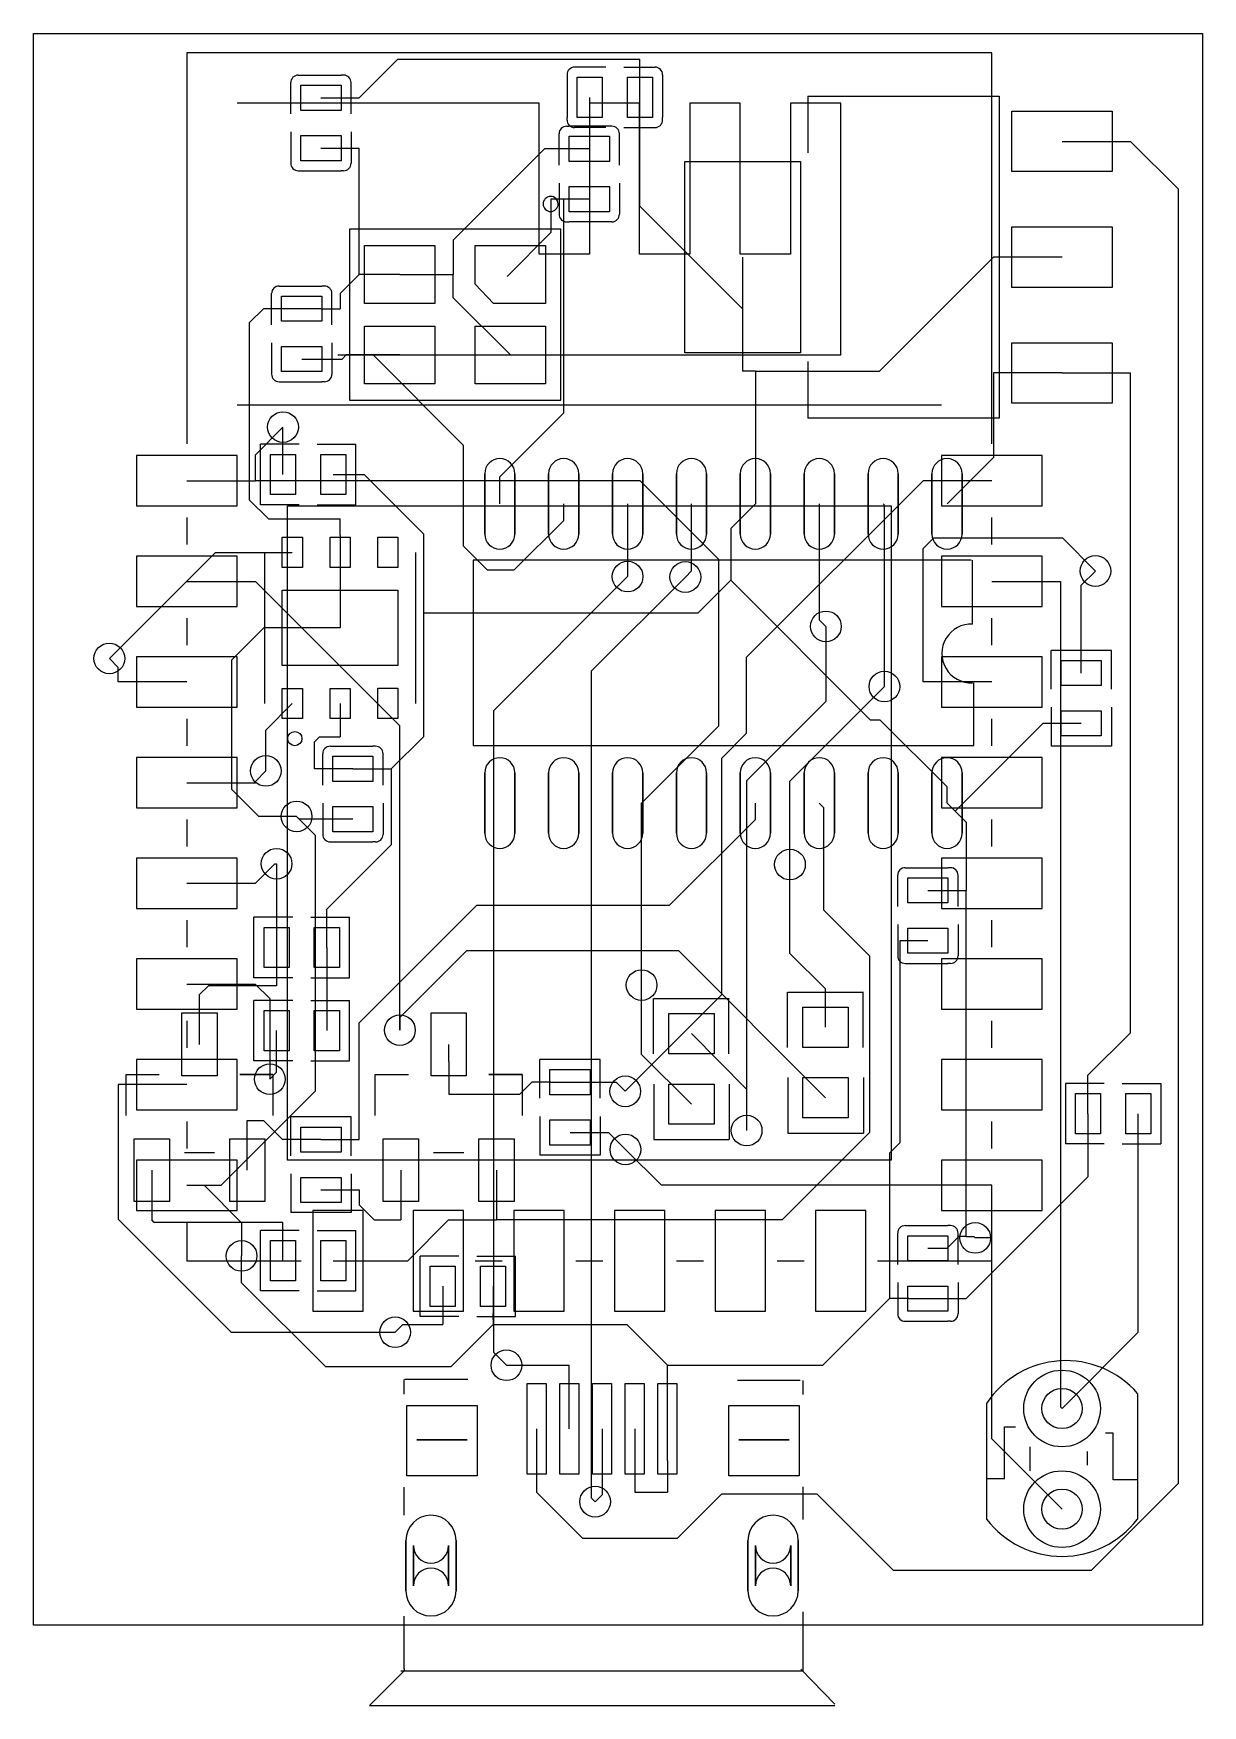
# Model space of a CAD drawing. Header units: millimetres. Extents: x 5.6 to 28.8, y -105.4 to -72.1.
import ezdxf

# ---------------------------------------------------------------- set-up
doc = ezdxf.new("R2010")
doc.units = ezdxf.units.MM

msp = doc.modelspace()

# ---------------------------------------------------------------- linework, layer by layer
for points in [[(5.588, -78.867), (5.588, -78.867), (5.588, -72.136), (28.829, -72.136), (28.829, -103.759), (5.588, -103.759), (5.588, -78.74), (5.588, -78.74)], [(24.639, -72.522), (8.639, -72.522)], [(8.639, -72.522), (8.639, -80.291)], [(12.065, -73.414), (12.835, -72.644), (17.645, -72.644)], [(17.645, -73.406), (17.645, -72.644)], [(24.639, -80.291), (24.639, -72.522)], [(10.853, -72.964), (10.903, -72.964)], [(10.903, -72.964), (11.703, -72.964)], [(11.753, -72.964), (11.703, -72.964)], [(16.195, -72.956), (16.195, -73.006)], [(16.195, -73.006), (16.195, -73.806)], [(16.965, -72.806), (16.345, -72.806)], [(17.325, -72.806), (17.945, -72.806)], [(18.095, -72.956), (18.095, -73.006)], [(18.095, -73.006), (18.095, -73.806)], [(10.703, -73.734), (10.703, -73.114)], [(11.303, -73.414), (12.065, -73.414)], [(11.903, -73.734), (11.903, -73.114)], [(16.645, -73.406), (16.645, -74.422), (16.637, -74.43)], [(19.685, -77.607), (17.645, -75.568), (17.645, -73.406)], [(20.985, -73.381), (24.785, -73.381)], [(20.985, -73.381), (20.985, -74.506)], [(24.785, -73.381), (24.785, -79.781)], [(11.639, -78.522), (21.639, -78.522), (21.639, -73.522), (20.639, -73.522), (20.639, -76.522), (19.639, -76.522), (19.639, -73.522), (18.639, -73.522), (18.639, -76.522), (17.639, -76.522), (17.639, -73.522), (16.639, -73.522), (16.639, -76.522), (15.639, -76.522), (15.639, -73.522), (9.639, -73.522)], [(16.187, -73.98), (16.237, -73.98)], [(16.195, -73.856), (16.195, -73.806)], [(17.037, -73.98), (16.237, -73.98)], [(16.965, -74.006), (16.345, -74.006)], [(17.087, -73.98), (17.037, -73.98)], [(17.325, -74.006), (17.945, -74.006)], [(18.095, -73.856), (18.095, -73.806)], [(10.703, -74.094), (10.703, -74.714)], [(11.303, -74.414), (12.065, -74.414)], [(11.903, -74.094), (11.903, -74.714)], [(12.065, -76.924), (12.065, -74.414)], [(27.396, -74.282), (28.341, -75.225), (28.341, -100.95), (26.617, -102.674), (22.682, -102.674), (21.168, -101.161), (19.263, -101.161), (18.385, -102.039), (16.507, -102.039), (15.591, -101.122)], [(16.037, -74.75), (16.037, -74.13)], [(17.237, -74.75), (17.237, -74.13)], [(26.035, -74.282), (27.396, -74.282)], [(16.637, -74.43), (15.745, -74.43), (13.932, -76.243), (13.932, -76.924)], [(10.853, -74.864), (10.903, -74.864)], [(10.903, -74.864), (11.703, -74.864)], [(11.753, -74.864), (11.703, -74.864)], [(16.037, -75.11), (16.037, -75.73)], [(17.237, -75.11), (17.237, -75.73)], [(14.859, -81.483), (14.859, -80.947), (16.134, -79.672), (16.134, -75.43)], [(15.875, -75.43), (15.875, -76.091), (15.004, -76.965)], [(16.134, -75.43), (15.875, -75.43)], [(16.637, -75.43), (16.134, -75.43)], [(16.187, -75.88), (16.237, -75.88)], [(17.037, -75.88), (16.237, -75.88)], [(17.087, -75.88), (17.037, -75.88)], [(19.685, -76.581), (19.685, -77.607)], [(19.939, -78.844), (22.41, -78.844), (24.674, -76.581)], [(26.035, -76.581), (24.674, -76.581)], [(12.065, -76.924), (11.684, -77.305), (11.684, -77.605)], [(12.87, -76.924), (12.065, -76.924)], [(12.87, -76.924), (13.932, -76.924)], [(15.07, -78.524), (13.932, -77.386), (13.932, -76.924)], [(10.322, -77.925), (10.322, -77.305)], [(10.472, -77.155), (10.522, -77.155)], [(10.522, -77.155), (11.322, -77.155)], [(11.372, -77.155), (11.322, -77.155)], [(11.522, -77.925), (11.522, -77.305)], [(10.16, -77.605), (9.878, -77.887), (9.878, -81.402), (10.259, -81.783), (11.684, -81.783)], [(10.922, -77.605), (10.16, -77.605)], [(11.303, -77.605), (10.922, -77.605)], [(11.303, -77.605), (11.684, -77.605)], [(19.685, -77.607), (19.685, -78.844)], [(10.322, -78.285), (10.322, -78.905)], [(11.522, -78.285), (11.522, -78.905)], [(10.922, -78.605), (11.727, -78.605), (11.808, -78.524)], [(12.339, -78.524), (11.808, -78.524)], [(12.87, -78.524), (12.339, -78.524)], [(12.339, -78.524), (14.13, -80.315), (14.13, -82.319), (14.608, -82.796), (15.143, -82.796), (16.129, -81.811), (16.129, -81.483)], [(20.985, -78.656), (20.985, -79.781)], [(10.472, -79.055), (10.522, -79.055)], [(10.522, -79.055), (11.322, -79.055)], [(11.372, -79.055), (11.322, -79.055)], [(19.939, -78.844), (19.685, -78.844)], [(19.939, -78.844), (19.939, -81.483)], [(24.674, -78.882), (24.674, -80.559), (23.749, -81.483)], [(26.035, -78.882), (24.674, -78.882)], [(26.035, -78.882), (27.396, -78.882)], [(26.551, -92.837), (27.396, -91.991), (27.396, -78.882)], [(23.639, -79.522), (9.639, -79.522)], [(10, -81.023), (10, -80.508), (10.549, -79.957)], [(10.549, -80.137), (10.549, -79.957)], [(24.785, -79.781), (20.985, -79.781)], [(10.099, -81.499), (10.099, -80.299)], [(10.869, -80.299), (10.099, -80.299)], [(10.549, -80.899), (10.549, -80.137)], [(11.229, -80.299), (11.999, -80.299)], [(11.999, -81.499), (11.999, -80.299)], [(8.636, -81.023), (10, -81.023)], [(17.678, -91.044), (17.678, -87.432), (19.215, -85.895), (19.215, -82.588), (17.65, -81.023), (10, -81.023)], [(11.549, -80.899), (12.164, -80.899), (13.34, -82.075), (13.34, -83.657)], [(17.353, -93.155), (19.274, -91.232), (19.274, -86.533), (19.766, -86.04), (19.766, -84.531), (23.277, -81.023)], [(24.638, -81.023), (23.277, -81.023)], [(10.869, -81.499), (10.099, -81.499)], [(11.229, -81.499), (11.999, -81.499)], [(17.399, -81.483), (17.399, -82.928)], [(18.547, -82.936), (18.669, -82.812), (18.669, -81.483)], [(19.939, -81.483), (19.449, -81.973), (19.449, -83.002)], [(21.209, -81.483), (21.209, -83.784), (21.341, -83.917)], [(22.504, -85.113), (22.504, -81.509), (22.479, -81.483)], [(8.639, -81.754), (8.639, -82.291)], [(11.684, -82.113), (11.684, -81.783)], [(24.639, -82.291), (24.639, -81.754)], [(11.684, -82.113), (11.684, -82.446)], [(23.277, -85.021), (23.277, -82.372), (23.49, -82.159), (26.043, -82.159), (26.7, -82.817)], [(7.097, -84.554), (9.205, -82.446), (10.734, -82.446)], [(10.184, -82.447), (10.184, -85.447)], [(11.684, -82.446), (11.684, -83.942), (11.681, -83.947)], [(13.184, -82.447), (13.184, -85.447)], [(24.232, -82.601), (14.328, -82.601), (14.328, -86.284), (24.28, -86.284)], [(24.257, -83.871), (24.257, -82.601)], [(8.636, -83.022), (10, -83.022)], [(12.873, -91.94), (12.873, -85.895), (10, -83.022)], [(19.449, -83.002), (18.793, -83.657), (13.34, -83.657)], [(14.991, -98.598), (14.737, -98.344), (14.737, -85.59), (17.399, -82.928)], [(16.754, -101.308), (16.685, -101.239), (16.685, -84.798), (18.547, -82.936)], [(23.749, -87.427), (23.749, -87.107), (22.421, -85.781), (22.228, -85.781), (19.449, -83.002)], [(24.638, -83.022), (26.002, -83.022)], [(26.002, -83.022), (26.002, -99.423), (26.035, -99.456)], [(26.416, -84.844), (26.416, -83.099), (26.7, -82.817)], [(13.34, -83.657), (13.34, -86.109), (12.7, -86.749)], [(8.639, -83.754), (8.639, -84.291)], [(10.82, -87.694), (10.069, -87.694), (9.53, -87.155), (9.53, -84.585), (10.168, -83.947)], [(11.681, -83.947), (10.168, -83.947)], [(21.341, -83.917), (21.341, -85.41), (19.766, -86.985), (19.766, -93.934), (19.766, -93.934)], [(24.639, -84.291), (24.639, -83.754)], [(7.275, -85.021), (7.275, -84.732), (7.097, -84.554)], [(27.016, -84.394), (25.816, -84.394)], [(25.816, -85.164), (25.816, -84.394)], [(27.016, -85.164), (27.016, -84.394)], [(8.636, -85.021), (7.275, -85.021)], [(24.638, -85.021), (23.277, -85.021)], [(24.28, -86.284), (24.28, -85.039)], [(20.627, -88.649), (20.627, -86.99), (22.504, -85.113)], [(10.208, -86.789), (10.208, -85.976), (10.734, -85.448)], [(11.684, -85.448), (11.684, -86.111)], [(25.816, -85.524), (25.816, -86.294)], [(27.016, -85.524), (27.016, -86.294)], [(8.639, -85.753), (8.639, -86.291)], [(23.909, -87.587), (25.654, -85.844)], [(24.639, -86.291), (24.639, -85.753)], [(26.416, -85.844), (25.654, -85.844)], [(11.176, -86.749), (11.176, -86.213), (11.278, -86.111), (11.684, -86.111)], [(11.488, -86.299), (11.538, -86.299)], [(11.538, -86.299), (12.338, -86.299)], [(12.388, -86.299), (12.338, -86.299)], [(27.016, -86.294), (25.816, -86.294)], [(11.338, -87.069), (11.338, -86.449)], [(12.538, -87.069), (12.538, -86.449)], [(8.636, -87.023), (10, -87.023)], [(10, -87.023), (10, -86.998), (10.208, -86.789)], [(11.938, -86.749), (11.176, -86.749)], [(12.7, -86.749), (12.7, -88.257), (11.422, -89.535)], [(11.938, -86.749), (12.7, -86.749)], [(9.319, -95.021), (11.194, -93.147), (11.194, -88.069), (10.82, -87.694)], [(11.176, -87.749), (10.874, -87.749), (10.82, -87.694)], [(11.338, -87.429), (11.338, -88.049)], [(12.065, -94.115), (12.065, -91.796), (14.404, -89.459), (18.235, -89.459), (19.939, -87.754), (19.939, -87.427)], [(12.538, -87.429), (12.538, -88.049)], [(21.209, -87.427), (21.295, -87.513), (21.295, -89.55), (22.207, -90.46), (22.207, -93.972), (20.47, -95.71), (14.793, -95.71)], [(23.749, -87.427), (23.909, -87.587)], [(23.909, -87.587), (24.13, -87.808), (24.13, -89.162)], [(8.639, -87.753), (8.639, -88.291)], [(11.938, -87.749), (11.176, -87.749)], [(24.639, -88.291), (24.639, -87.753)], [(11.488, -88.199), (11.538, -88.199)], [(11.538, -88.199), (12.338, -88.199)], [(12.388, -88.199), (12.338, -88.199)], [(10, -89.022), (10.389, -88.633), (10.422, -88.633)], [(10.422, -88.633), (10.422, -90.297)], [(21.336, -91.12), (20.627, -90.414), (20.627, -88.649)], [(8.636, -89.022), (10, -89.022)], [(22.768, -89.482), (22.768, -88.862)], [(22.918, -88.712), (22.968, -88.712)], [(22.968, -88.712), (23.768, -88.712)], [(23.818, -88.712), (23.768, -88.712)], [(23.968, -89.482), (23.968, -88.862)], [(23.368, -89.162), (24.13, -89.162)], [(24.13, -96.037), (24.13, -89.162)], [(9.972, -90.897), (9.972, -89.697)], [(10.742, -89.697), (9.972, -89.697)], [(11.102, -89.697), (11.872, -89.697)], [(11.422, -90.297), (11.422, -89.535)], [(11.872, -90.897), (11.872, -89.697)], [(8.639, -89.753), (8.639, -90.291)], [(22.768, -89.842), (22.768, -90.462)], [(23.968, -89.842), (23.968, -90.462)], [(24.639, -90.291), (24.639, -89.753)], [(10.422, -90.297), (10.422, -91.059)], [(11.422, -90.297), (11.422, -91.948)], [(21.336, -93.284), (18.418, -90.366), (14.194, -90.366), (12.873, -91.686), (12.873, -91.94)], [(22.809, -90.162), (22.809, -94.181), (22.606, -94.384), (22.606, -97.274)], [(23.368, -90.162), (22.809, -90.162)], [(22.918, -90.612), (22.968, -90.612)], [(22.968, -90.612), (23.768, -90.612)], [(23.818, -90.612), (23.768, -90.612)], [(8.636, -91.023), (9.997, -91.023)], [(10.742, -90.897), (9.972, -90.897)], [(9.997, -91.023), (10.287, -91.31), (10.287, -92.913)], [(11.102, -90.897), (11.872, -90.897)], [(10.422, -91.059), (9.065, -91.059), (8.89, -91.234)], [(8.89, -92.222), (8.89, -91.234)], [(9.972, -92.548), (9.972, -91.348)], [(10.742, -91.348), (9.972, -91.348)], [(11.102, -91.348), (11.872, -91.348)], [(11.872, -92.548), (11.872, -91.348)], [(18.669, -93.411), (17.678, -92.42), (17.678, -91.044)], [(17.914, -92.409), (17.914, -91.309)], [(17.919, -91.309), (19.419, -91.309)], [(19.414, -92.409), (19.414, -91.309)], [(20.581, -92.282), (20.581, -91.182)], [(20.586, -91.182), (22.086, -91.182)], [(21.336, -91.882), (21.336, -91.12)], [(22.081, -92.282), (22.081, -91.182)], [(8.639, -91.754), (8.639, -92.291)], [(10.287, -92.913), (10.422, -92.776), (10.422, -91.948)], [(18.669, -92.009), (19.766, -93.109), (19.766, -93.934)], [(24.639, -92.291), (24.639, -91.754)], [(13.843, -92.563), (13.843, -92.222)], [(10.742, -92.548), (9.972, -92.548)], [(11.102, -92.548), (11.872, -92.548)], [(13.843, -92.563), (13.843, -93.21)], [(16.856, -92.522), (15.656, -92.522)], [(15.656, -93.292), (15.656, -92.522)], [(16.856, -93.292), (16.856, -92.522)], [(7.275, -93.022), (7.275, -95.695), (9.52, -97.942), (12.779, -97.942)], [(8.636, -93.022), (7.275, -93.022)], [(7.43, -93.637), (7.43, -92.822), (8.09, -92.822)], [(9.69, -92.822), (10.35, -92.822), (9.69, -92.822), (10.35, -92.822), (10.35, -93.637)], [(12.383, -93.637), (12.383, -92.822), (13.043, -92.822)], [(13.843, -93.21), (15.255, -93.21), (15.494, -92.972)], [(14.643, -92.822), (15.303, -92.822), (14.643, -92.822), (15.303, -92.822), (15.303, -93.637)], [(15.875, -92.972), (15.494, -92.972)], [(15.875, -92.972), (16.256, -92.972)], [(16.256, -92.972), (17.17, -92.972), (17.353, -93.155)], [(17.919, -93.01), (17.919, -94.111)], [(19.419, -93.01), (19.419, -94.111)], [(20.586, -92.883), (20.586, -93.984)], [(22.086, -92.883), (22.086, -93.984)], [(26.101, -92.999), (26.101, -94.199)], [(26.871, -92.999), (26.101, -92.999)], [(26.551, -93.599), (26.551, -92.837)], [(27.231, -92.999), (28.001, -92.999)], [(28.001, -92.999), (28.001, -94.199)], [(11.903, -93.665), (10.703, -93.665)], [(10.703, -94.435), (10.703, -93.665)], [(11.903, -94.435), (11.903, -93.665)], [(15.656, -93.652), (15.656, -94.422)], [(16.856, -93.652), (16.856, -94.422)], [(26.551, -93.599), (26.551, -94.854), (24.13, -97.274)], [(26.035, -99.456), (27.551, -97.94), (27.551, -93.599)], [(8.639, -93.754), (8.639, -94.291)], [(9.84, -94.722), (9.84, -93.734)], [(9.84, -93.734), (10.16, -93.734), (10.541, -94.115)], [(16.256, -93.972), (17.018, -93.972)], [(17.356, -94.31), (17.018, -93.972)], [(20.586, -93.983), (22.086, -93.983)], [(24.639, -94.291), (24.639, -93.754)], [(11.303, -94.115), (10.541, -94.115)], [(11.303, -94.115), (12.065, -94.115)], [(24.638, -95.021), (18.07, -95.021), (17.356, -94.31)], [(17.919, -94.11), (19.419, -94.11)], [(26.871, -94.199), (26.101, -94.199)], [(27.231, -94.199), (28.001, -94.199)], [(8.59, -94.372), (9.19, -94.372)], [(13.543, -94.372), (14.143, -94.372)], [(16.856, -94.422), (15.656, -94.422)], [(7.94, -94.722), (7.94, -95.71)], [(10.703, -94.795), (10.703, -95.565)], [(11.903, -94.795), (11.903, -95.565)], [(12.893, -94.722), (12.893, -95.71)], [(14.793, -94.722), (14.793, -95.71)], [(8.639, -95.021), (8.979, -95.021)], [(8.979, -95.021), (9.319, -95.021)], [(8.979, -95.021), (9.726, -95.771), (9.726, -96.426)], [(11.303, -95.115), (12.065, -95.115)], [(12.065, -95.115), (12.065, -95.413), (12.362, -95.71), (12.893, -95.71)], [(24.638, -96.068), (24.638, -95.021)], [(11.903, -95.565), (10.703, -95.565)], [(10.549, -95.758), (7.988, -95.758), (7.94, -95.71)], [(8.639, -95.754), (8.639, -96.522)], [(10.099, -97.12), (10.099, -95.92)], [(10.869, -95.92), (10.099, -95.92)], [(10.549, -96.52), (10.549, -95.758)], [(11.229, -95.92), (11.999, -95.92)], [(11.549, -96.52), (13.028, -96.52), (13.838, -95.71), (14.793, -95.71)], [(11.999, -97.12), (11.999, -95.92)], [(22.768, -96.594), (22.768, -95.974)], [(22.918, -95.824), (22.968, -95.824)], [(22.968, -95.824), (23.768, -95.824)], [(23.818, -95.824), (23.768, -95.824)], [(23.968, -96.594), (23.968, -95.974)], [(24.639, -96.522), (24.639, -95.754)], [(23.368, -96.274), (23.749, -96.274)], [(24.13, -96.037), (23.985, -96.037), (23.749, -96.274)], [(24.13, -96.037), (24.28, -96.037), (24.31, -96.068)], [(24.638, -96.068), (24.31, -96.068)], [(26.035, -101.458), (24.638, -100.061), (24.638, -96.068), (24.638, -96.068)], [(8.639, -96.522), (10.909, -96.522)], [(14.724, -97.79), (13.884, -98.631), (11.4, -98.631), (9.726, -96.957), (9.726, -96.426)], [(12.371, -96.522), (12.909, -96.522)], [(13.274, -97.628), (13.274, -96.428)], [(14.044, -96.428), (13.274, -96.428)], [(14.371, -96.522), (14.908, -96.522)], [(14.404, -96.428), (15.174, -96.428)], [(15.174, -97.628), (15.174, -96.428)], [(16.371, -96.522), (16.909, -96.522)], [(18.371, -96.522), (18.908, -96.522)], [(20.37, -96.522), (20.906, -96.522)], [(22.368, -96.522), (24.639, -96.522)], [(22.768, -96.954), (22.768, -97.574)], [(23.968, -96.954), (23.968, -97.574)], [(10.869, -97.12), (10.099, -97.12)], [(11.229, -97.12), (11.999, -97.12)], [(13.724, -97.028), (13.724, -97.79)], [(14.724, -97.028), (14.724, -97.579)], [(18.191, -98.595), (21.283, -98.595), (22.606, -97.274)], [(22.987, -97.274), (22.606, -97.274)], [(22.987, -97.274), (23.368, -97.274)], [(23.368, -97.274), (24.13, -97.274)], [(14.044, -97.628), (13.274, -97.628)], [(14.404, -97.628), (15.174, -97.628)], [(14.724, -97.686), (14.724, -97.579)], [(12.779, -97.942), (12.931, -97.79), (13.724, -97.79)], [(14.724, -97.686), (14.724, -97.79)], [(14.724, -97.79), (17.386, -97.79), (18.191, -98.595)], [(22.918, -97.724), (22.968, -97.724)], [(22.968, -97.724), (23.768, -97.724)], [(23.818, -97.724), (23.768, -97.724)], [(14.991, -98.598), (16.241, -98.598)], [(16.241, -99.86), (16.241, -98.598)], [(18.191, -98.72), (18.191, -98.595)], [(12.961, -99.172), (12.961, -98.879)], [(14.224, -98.881), (12.974, -98.881)], [(18.191, -99.86), (18.191, -98.72)], [(20.831, -98.899), (19.581, -98.899)], [(20.891, -99.18), (20.891, -98.899)], [(27.535, -99.157), (27.535, -101.657)], [(24.535, -99.357), (24.535, -101.657)], [(15.591, -99.86), (15.591, -101.122)], [(16.891, -99.86), (16.891, -101.171), (16.754, -101.308)], [(17.541, -99.86), (17.541, -101.122)], [(18.191, -100.49), (18.191, -99.86)], [(24.535, -100.846), (24.892, -100.846), (24.892, -99.822), (25.112, -99.822)], [(27.535, -100.873), (27.051, -100.873), (27.051, -99.949), (26.897, -99.949)], [(25.4, -100.694), (25.4, -100.22)], [(26.543, -100.584), (26.543, -100.31)], [(18.191, -100.49), (18.191, -101.122)], [(12.961, -101.576), (12.961, -101.023)], [(17.541, -101.122), (18.191, -101.122)], [(20.891, -101.663), (20.891, -101.015)], [(12.961, -104.629), (12.961, -103.582)], [(20.891, -104.679), (20.891, -103.495)], [(12.961, -104.629), (12.961, -104.669), (12.271, -105.359), (21.521, -105.359)], [(20.841, -104.639), (21.521, -105.329)], [(20.891, -104.679), (12.891, -104.679)]]:
    msp.add_lwpolyline(points)
for points in [[(16.395, -73.006), (16.895, -73.006), (16.895, -73.806), (16.395, -73.806)], [(17.395, -73.006), (17.895, -73.006), (17.895, -73.806), (17.395, -73.806)], [(10.903, -73.664), (10.903, -73.164), (11.703, -73.164), (11.703, -73.664)], [(27.035, -74.881), (25.035, -74.881), (25.035, -73.681), (27.035, -73.681)], [(10.903, -74.664), (10.903, -74.164), (11.703, -74.164), (11.703, -74.664)], [(17.037, -74.18), (17.037, -74.68), (16.237, -74.68), (16.237, -74.18)], [(20.835, -78.481), (18.535, -78.481), (18.535, -74.681), (20.835, -74.681)], [(17.037, -75.18), (17.037, -75.68), (16.237, -75.68), (16.237, -75.18)], [(16.07, -76.024), (11.87, -76.024), (11.87, -79.424), (16.07, -79.424), (16.07, -76.024)], [(27.035, -77.181), (25.035, -77.181), (25.035, -75.981), (27.035, -75.981)], [(13.57, -77.499), (12.17, -77.499), (12.17, -76.349), (13.57, -76.349)], [(15.77, -77.499), (14.732, -77.499), (14.37, -77.12), (14.37, -76.349), (15.77, -76.349)], [(10.522, -77.855), (10.522, -77.355), (11.322, -77.355), (11.322, -77.855)], [(13.57, -79.099), (12.17, -79.099), (12.17, -77.949), (13.57, -77.949)], [(15.77, -79.099), (14.37, -79.099), (14.37, -77.949), (15.77, -77.949)], [(10.522, -78.855), (10.522, -78.355), (11.322, -78.355), (11.322, -78.855)], [(27.035, -79.481), (25.035, -79.481), (25.035, -78.281), (27.035, -78.281)], [(7.636, -81.522), (9.636, -81.522), (9.636, -80.522), (7.636, -80.522)], [(10.799, -81.299), (10.299, -81.299), (10.299, -80.499), (10.799, -80.499)], [(11.799, -81.299), (11.299, -81.299), (11.299, -80.499), (11.799, -80.499)], [(25.639, -80.522), (23.639, -80.522), (23.639, -81.522), (25.639, -81.522)], [(14.559, -82.083), (14.559, -80.883)], [(15.159, -82.083), (15.159, -80.883)], [(15.829, -82.083), (15.829, -80.883)], [(16.429, -82.083), (16.429, -80.883)], [(17.099, -82.083), (17.099, -80.883)], [(17.699, -82.083), (17.699, -80.883)], [(18.369, -82.083), (18.369, -80.883)], [(18.969, -82.083), (18.969, -80.883)], [(19.639, -82.083), (19.639, -80.883)], [(20.239, -82.083), (20.239, -80.883)], [(20.909, -82.083), (20.909, -80.883)], [(21.509, -82.083), (21.509, -80.883)], [(22.179, -82.083), (22.179, -80.883)], [(22.779, -82.083), (22.779, -80.883)], [(23.449, -82.083), (23.449, -80.883)], [(24.049, -82.083), (24.049, -80.883)], [(22.639, -81.522), (22.639, -94.522), (10.639, -94.522), (10.639, -81.522), (22.639, -81.522)], [(10.534, -82.146), (10.934, -82.146), (10.934, -82.746), (10.534, -82.746)], [(11.484, -82.145), (11.884, -82.145), (11.884, -82.745), (11.484, -82.745)], [(12.434, -82.146), (12.834, -82.146), (12.834, -82.746), (12.434, -82.746)], [(7.637, -83.522), (9.637, -83.522), (9.637, -82.522), (7.637, -82.522)], [(25.639, -82.522), (23.639, -82.522), (23.639, -83.522), (25.639, -83.522)], [(12.83, -83.196), (12.83, -84.697), (10.53, -84.697), (10.53, -83.196)], [(7.636, -85.522), (9.636, -85.522), (9.636, -84.522), (7.636, -84.522)], [(25.639, -84.522), (23.639, -84.522), (23.639, -85.522), (25.639, -85.522)], [(26.816, -84.594), (26.816, -85.094), (26.016, -85.094), (26.016, -84.594)], [(10.534, -85.149), (10.934, -85.149), (10.934, -85.749), (10.534, -85.749)], [(11.484, -85.148), (11.884, -85.148), (11.884, -85.748), (11.484, -85.748)], [(12.434, -85.147), (12.834, -85.147), (12.834, -85.747), (12.434, -85.747)], [(26.816, -85.594), (26.816, -86.094), (26.016, -86.094), (26.016, -85.594)], [(7.637, -87.522), (9.637, -87.522), (9.637, -86.522), (7.637, -86.522)], [(11.538, -86.999), (11.538, -86.499), (12.338, -86.499), (12.338, -86.999)], [(25.639, -86.522), (23.639, -86.522), (23.639, -87.522), (25.639, -87.522)], [(14.559, -88.027), (14.559, -86.827)], [(15.159, -88.027), (15.159, -86.827)], [(15.829, -88.027), (15.829, -86.827)], [(16.429, -88.027), (16.429, -86.827)], [(17.099, -88.027), (17.099, -86.827)], [(17.699, -88.027), (17.699, -86.827)], [(18.369, -88.027), (18.369, -86.827)], [(18.969, -88.027), (18.969, -86.827)], [(19.639, -88.027), (19.639, -86.827)], [(20.239, -88.027), (20.239, -86.827)], [(20.909, -88.027), (20.909, -86.827)], [(21.509, -88.027), (21.509, -86.827)], [(22.179, -88.027), (22.179, -86.827)], [(22.779, -88.027), (22.779, -86.827)], [(23.449, -88.027), (23.449, -86.827)], [(24.049, -88.027), (24.049, -86.827)], [(11.538, -87.999), (11.538, -87.499), (12.338, -87.499), (12.338, -87.999)], [(7.636, -89.522), (9.636, -89.522), (9.636, -88.522), (7.636, -88.522)], [(25.639, -88.522), (23.639, -88.522), (23.639, -89.522), (25.639, -89.522)], [(22.968, -89.412), (22.968, -88.912), (23.768, -88.912), (23.768, -89.412)], [(10.672, -90.697), (10.172, -90.697), (10.172, -89.897), (10.672, -89.897)], [(11.672, -90.697), (11.172, -90.697), (11.172, -89.897), (11.672, -89.897)], [(22.968, -90.412), (22.968, -89.912), (23.768, -89.912), (23.768, -90.412)], [(7.635, -91.522), (9.635, -91.522), (9.635, -90.522), (7.635, -90.522)], [(25.639, -90.522), (23.639, -90.522), (23.639, -91.522), (25.639, -91.522)], [(9.24, -92.847), (8.54, -92.847), (8.54, -91.597), (9.24, -91.597)], [(10.672, -92.348), (10.172, -92.348), (10.172, -91.548), (10.672, -91.548)], [(11.672, -92.348), (11.172, -92.348), (11.172, -91.548), (11.672, -91.548)], [(14.193, -92.847), (13.493, -92.847), (13.493, -91.597), (14.193, -91.597)], [(18.219, -92.41), (18.219, -91.61), (19.119, -91.61), (19.119, -92.41)], [(20.886, -92.283), (20.886, -91.483), (21.786, -91.483), (21.786, -92.283)], [(7.637, -93.522), (9.637, -93.522), (9.637, -92.522), (7.637, -92.522)], [(25.639, -92.522), (23.639, -92.522), (23.639, -93.522), (25.639, -93.522)], [(16.656, -92.722), (16.656, -93.222), (15.856, -93.222), (15.856, -92.722)], [(18.219, -93.81), (18.219, -93.01), (19.119, -93.01), (19.119, -93.81)], [(20.886, -93.683), (20.886, -92.883), (21.786, -92.883), (21.786, -93.683)], [(26.301, -93.199), (26.801, -93.199), (26.801, -93.999), (26.301, -93.999)], [(27.301, -93.199), (27.801, -93.199), (27.801, -93.999), (27.301, -93.999)], [(11.703, -93.865), (11.703, -94.365), (10.903, -94.365), (10.903, -93.865)], [(16.656, -93.722), (16.656, -94.222), (15.856, -94.222), (15.856, -93.722)], [(8.29, -95.347), (7.59, -95.347), (7.59, -94.097), (8.29, -94.097)], [(10.19, -95.347), (9.49, -95.347), (9.49, -94.097), (10.19, -94.097)], [(13.243, -95.347), (12.543, -95.347), (12.543, -94.097), (13.243, -94.097)], [(15.143, -95.347), (14.443, -95.347), (14.443, -94.097), (15.143, -94.097)], [(7.638, -95.522), (9.638, -95.522), (9.638, -94.522), (7.638, -94.522)], [(25.638, -94.522), (23.638, -94.522), (23.638, -95.522), (25.638, -95.522)], [(11.703, -94.865), (11.703, -95.365), (10.903, -95.365), (10.903, -94.865)], [(12.14, -97.523), (12.14, -95.523), (11.14, -95.523), (11.14, -97.523)], [(14.14, -97.522), (14.14, -95.522), (13.14, -95.522), (13.14, -97.522)], [(16.139, -97.522), (16.139, -95.522), (15.139, -95.522), (15.139, -97.522)], [(18.14, -97.522), (18.14, -95.522), (17.14, -95.522), (17.14, -97.522)], [(20.139, -97.522), (20.139, -95.522), (19.139, -95.522), (19.139, -97.522)], [(22.137, -97.524), (22.137, -95.524), (21.137, -95.524), (21.137, -97.524)], [(10.799, -96.92), (10.299, -96.92), (10.299, -96.12), (10.799, -96.12)], [(11.799, -96.92), (11.299, -96.92), (11.299, -96.12), (11.799, -96.12)], [(22.968, -96.524), (22.968, -96.024), (23.768, -96.024), (23.768, -96.524)], [(13.974, -97.428), (13.474, -97.428), (13.474, -96.628), (13.974, -96.628)], [(14.974, -97.428), (14.474, -97.428), (14.474, -96.628), (14.974, -96.628)], [(22.968, -97.524), (22.968, -97.024), (23.768, -97.024), (23.768, -97.524)], [(15.78, -98.959), (15.78, -100.759), (15.4, -100.759), (15.4, -98.959)], [(16.43, -98.959), (16.43, -100.759), (16.051, -100.759), (16.051, -98.959)], [(17.081, -98.959), (17.081, -100.759), (16.701, -100.759), (16.701, -98.959)], [(17.731, -98.959), (17.731, -100.759), (17.351, -100.759), (17.351, -98.959)], [(18.381, -98.959), (18.381, -100.759), (18.001, -100.759), (18.001, -98.959)], [(13.011, -99.397), (14.411, -99.397), (14.411, -100.797), (13.011, -100.797)], [(19.413, -99.397), (20.813, -99.397), (20.813, -100.797), (19.413, -100.797)], [(14.211, -100.079), (13.212, -100.079)], [(14.211, -100.079), (13.212, -100.079)], [(20.611, -100.079), (19.611, -100.079)], [(20.611, -100.079), (19.611, -100.079)], [(12.991, -103.079), (12.991, -102.079)], [(13.141, -102.179), (13.141, -102.979)], [(13.841, -102.179), (13.841, -102.979)], [(13.991, -103.079), (13.991, -102.079)], [(19.791, -103.079), (19.791, -102.079)], [(19.941, -102.179), (19.941, -102.979)], [(20.641, -102.179), (20.641, -102.979)], [(20.791, -103.079), (20.791, -102.079)]]:
    msp.add_lwpolyline(points, close=True)
for centre, radius in [((10.549, -79.957), 0.305), ((17.399, -82.928), 0.305), ((18.547, -82.936), 0.305), ((26.7, -82.817), 0.305), ((21.341, -83.917), 0.305), ((7.097, -84.554), 0.305), ((22.504, -85.113), 0.305), ((10.784, -86.147), 0.141), ((10.208, -86.789), 0.305), ((10.82, -87.694), 0.305), ((10.422, -88.633), 0.305), ((20.627, -88.649), 0.305), ((17.678, -91.044), 0.305), ((12.873, -91.94), 0.305), ((10.287, -92.913), 0.305), ((17.353, -93.155), 0.305), ((19.766, -93.934), 0.305), ((17.356, -94.31), 0.305), ((24.31, -96.068), 0.305), ((9.726, -96.426), 0.305), ((12.779, -97.942), 0.305), ((14.991, -98.598), 0.305), ((26.035, -99.457), 0.762), ((26.035, -99.457), 0.4), ((26.035, -101.457), 0.762), ((16.754, -101.308), 0.305), ((26.035, -101.457), 0.4)]:
    msp.add_circle(centre, radius)
for centre, radius, start, end in [((10.853, -73.114), 0.15, 90, 180), ((11.753, -73.114), 0.15, 0, 90), ((16.345, -72.956), 0.15, 90, 180), ((17.945, -72.956), 0.15, 360, 90), ((16.187, -74.13), 0.15, 90, 180), ((16.345, -73.856), 0.15, 180, 270), ((17.087, -74.13), 0.15, 0, 90), ((17.945, -73.856), 0.15, 270, 0), ((10.853, -74.714), 0.15, 180, 270), ((11.753, -74.714), 0.15, 270, 0), ((15.869, -75.524), 0.15, 270.4851, 270), ((16.187, -75.73), 0.15, 180, 270), ((17.087, -75.73), 0.15, 270, 0), ((10.472, -77.305), 0.15, 90, 180), ((11.372, -77.305), 0.15, 0, 90), ((10.472, -78.905), 0.15, 180, 270), ((11.372, -78.905), 0.15, 270, 0), ((14.859, -80.883), 0.3, 0, 180), ((16.129, -80.883), 0.3, 0, 180), ((17.399, -80.883), 0.3, 0, 180), ((18.669, -80.883), 0.3, 0, 180), ((19.939, -80.883), 0.3, 0, 180), ((21.209, -80.883), 0.3, 0, 180), ((22.479, -80.883), 0.3, 0, 180), ((23.749, -80.883), 0.3, 0, 180), ((14.859, -82.083), 0.3, 180, 0), ((16.129, -82.083), 0.3, 180, 0), ((17.399, -82.083), 0.3, 180, 0), ((18.669, -82.083), 0.3, 180, 0), ((19.939, -82.083), 0.3, 180, 0), ((21.209, -82.083), 0.3, 180, 0), ((22.479, -82.083), 0.3, 180, 0), ((23.749, -82.083), 0.3, 180, 0), ((24.232, -84.455), 0.585, 87.5027, 272.2108), ((11.488, -86.449), 0.15, 90, 180), ((12.388, -86.449), 0.15, 0, 90), ((14.859, -86.827), 0.3, 0, 180), ((16.129, -86.827), 0.3, 0, 180), ((17.399, -86.827), 0.3, 0, 180), ((18.669, -86.827), 0.3, 0, 180), ((19.939, -86.827), 0.3, 0, 180), ((21.209, -86.827), 0.3, 0, 180), ((22.479, -86.827), 0.3, 0, 180), ((23.749, -86.827), 0.3, 0, 180), ((14.859, -88.027), 0.3, 180, 0), ((16.129, -88.027), 0.3, 180, 0), ((17.399, -88.027), 0.3, 180, 0), ((18.669, -88.027), 0.3, 180, 0), ((19.939, -88.027), 0.3, 180, 0), ((21.209, -88.027), 0.3, 180, 0), ((22.479, -88.027), 0.3, 180, 0), ((23.749, -88.027), 0.3, 180, 0), ((11.488, -88.049), 0.15, 180, 270), ((12.388, -88.049), 0.15, 270, 0), ((22.918, -88.862), 0.15, 90, 180), ((23.818, -88.862), 0.15, 0, 90), ((22.918, -90.462), 0.15, 180, 270), ((23.818, -90.462), 0.15, 270, 0), ((22.918, -95.974), 0.15, 90, 180), ((23.818, -95.974), 0.15, 0, 90), ((22.918, -97.574), 0.15, 180, 270), ((23.818, -97.574), 0.15, 270, 0), ((26.111, -100.39), 1.884, 40.8883, 146.6978), ((13.212, -100.079), 0, 90, 270), ((14.211, -100.079), 0, 270, 90), ((19.611, -100.079), 0, 90, 270), ((20.611, -100.079), 0, 270, 90), ((13.491, -102.079), 0.5, 0, 180), ((20.291, -102.079), 0.5, 0, 180), ((26.035, -100.502), 1.893, 217.6166, 322.3863), ((13.491, -102.179), 0.35, 180, 0), ((20.291, -102.179), 0.35, 180, 0), ((13.491, -102.979), 0.35, 0, 180), ((20.291, -102.979), 0.35, 0, 180), ((13.491, -103.079), 0.5, 180, 0), ((20.291, -103.079), 0.5, 180, 0)]:
    msp.add_arc(centre, radius, start, end)

doc.saveas('drawing.dxf')
